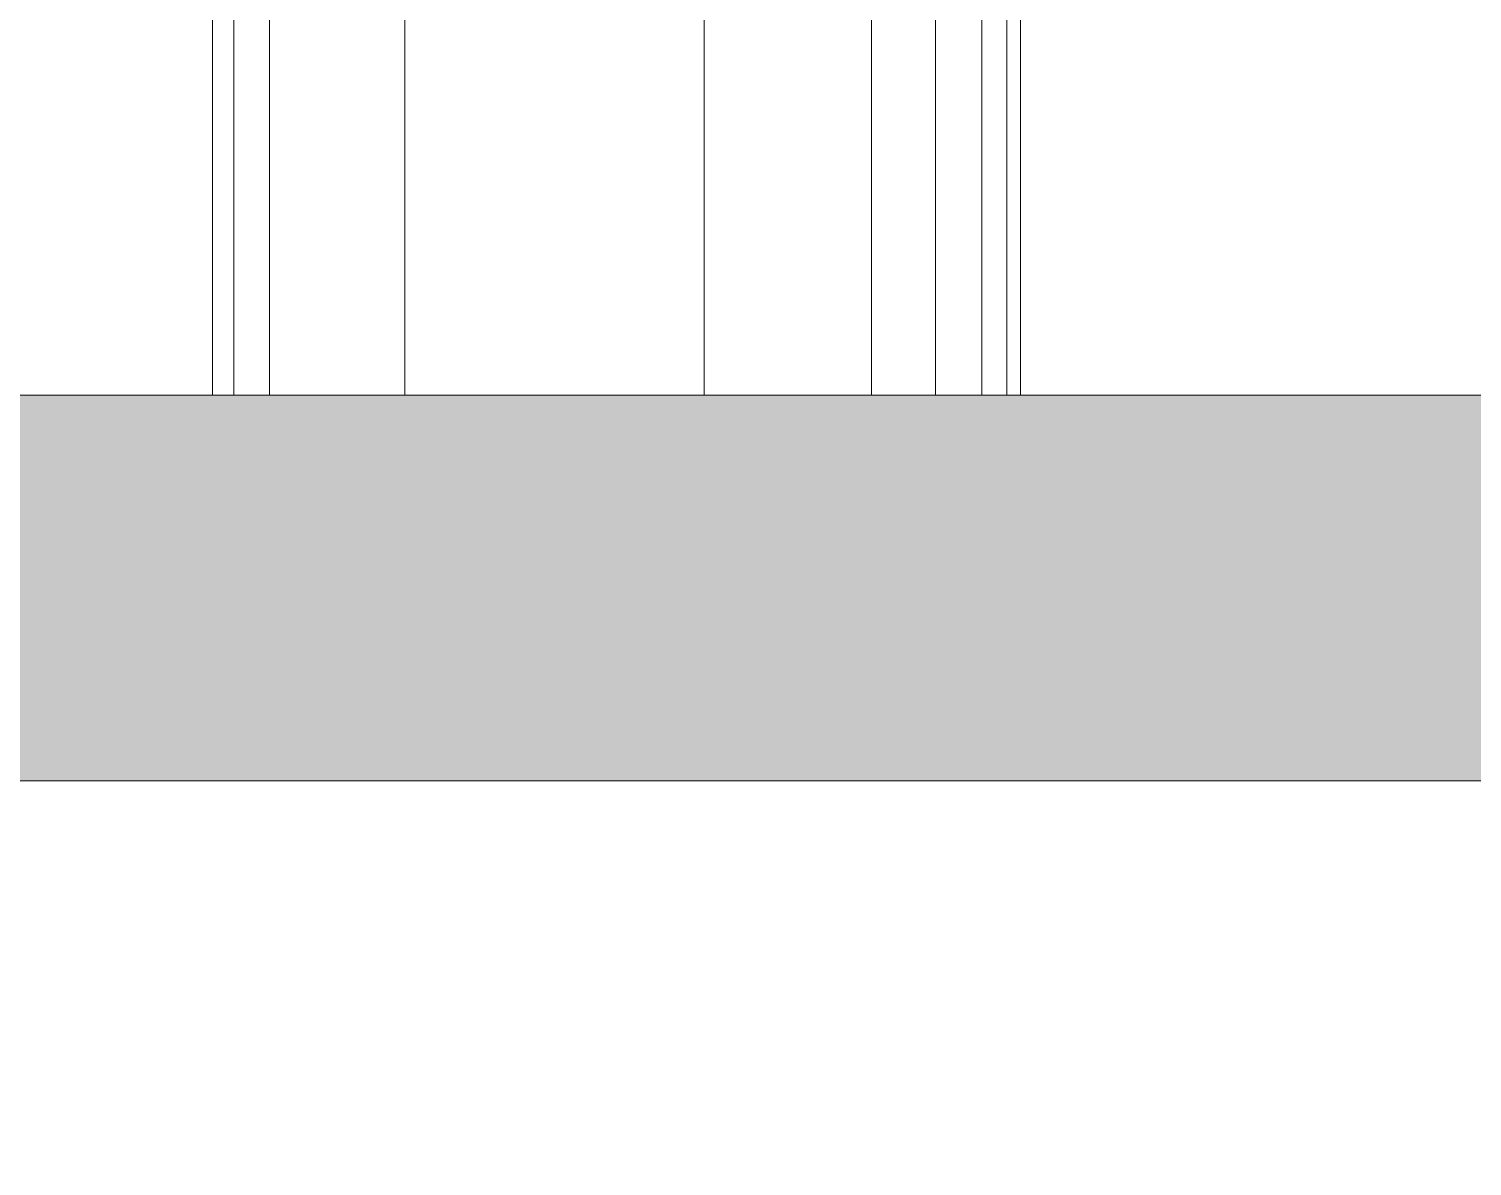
# Model space of a CAD drawing. Header units: millimetres. Extents: x 485872 to 486142, y -52344 to -52207.
# Drawn here: x 486103.7052 to 486104.0796, y -52334.5766 to -52334.2816 of the extents above; entities that cross this region are included whole.
import ezdxf

# ---------------------------------------------------------------- set-up
doc = ezdxf.new("R2010")
doc.units = ezdxf.units.MM
doc.header["$LTSCALE"] = 15

# ---------------------------------------------------------------- blocks, each defined once
blk = doc.blocks.new('sf')
at = {"color": 43, "lineweight": 5}
for p, q in [((17725.4, 470162.57), (17725.4, 470560.55)), ((17743.03, 470162.57), (17743.03, 470560.55)), ((17810.02, 470162.57), (17810.02, 470560.55)), ((18040.95, 470162.57), (18040.95, 470560.55)), ((18072.68, 470162.57), (18072.68, 470560.55)), ((18095.6, 470162.57), (18095.6, 470560.55)), ((18107.94, 470162.57), (18107.94, 470560.55)), ((17958.13, 470162.57), (17958.13, 470554.45)), ((17714.82, 470162.57), (17714.82, 470545.55)), ((18114.82, 470545.55), (18114.82, 470162.57)), ((18114.82, 470162.57), (17714.82, 470162.57))]:
    blk.add_line(p, q, dxfattribs=at)

msp = doc.modelspace()

# ---------------------------------------------------------------- hatches: boundary and pattern name
at = {"linetype": 'Continuous', "lineweight": 13}
h = msp.add_hatch(color=256, dxfattribs=at)
h.dxf.hatch_style = 1
h.paths.add_polyline_path([(486095.73886, -52334.37664), (486095.73886, -52334.47664), (486127.33886, -52334.47664), (486127.33886, -52334.57664), (486127.33886, -52334.37664)])

# ---------------------------------------------------------------- linework, layer by layer
msp.add_lwpolyline([(486095.73886, -52334.37664), (486127.33886, -52334.37664), (486127.33886, -52334.57664), (486127.33886, -52334.57664), (486127.33886, -52334.47664), (486095.73886, -52334.47664)], dxfattribs=at)

# ---------------------------------------------------------------- block references
at = {"lineweight": 5, "xscale": 0.0005240255359560251, "yscale": 0.0005240255359560251, "zscale": 0.0005240255359560251}
msp.add_blockref('sf', (486094.46981, -52580.75383), dxfattribs=at)

doc.saveas('drawing.dxf')
